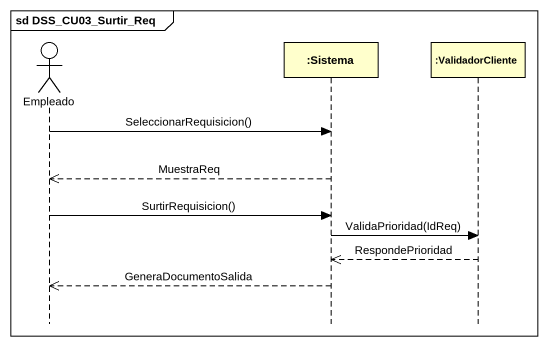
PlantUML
@startuml
mainframe sd DSS_CU03_Surtir_Req
hide footbox
actor Empleado
participant ":Sistema" as Sistema
participant ":ValidadorCliente" as ValidadorCliente

Empleado -> Sistema : SeleccionarRequisicion()
Sistema -->> Empleado : MuestraReq
Empleado -> Sistema : SurtirRequisicion()
Sistema -> ValidadorCliente : ValidaPrioridad(IdReq)
ValidadorCliente -->> Sistema : RespondePrioridad
Sistema -->> Empleado : GeneraDocumentoSalida
@enduml
